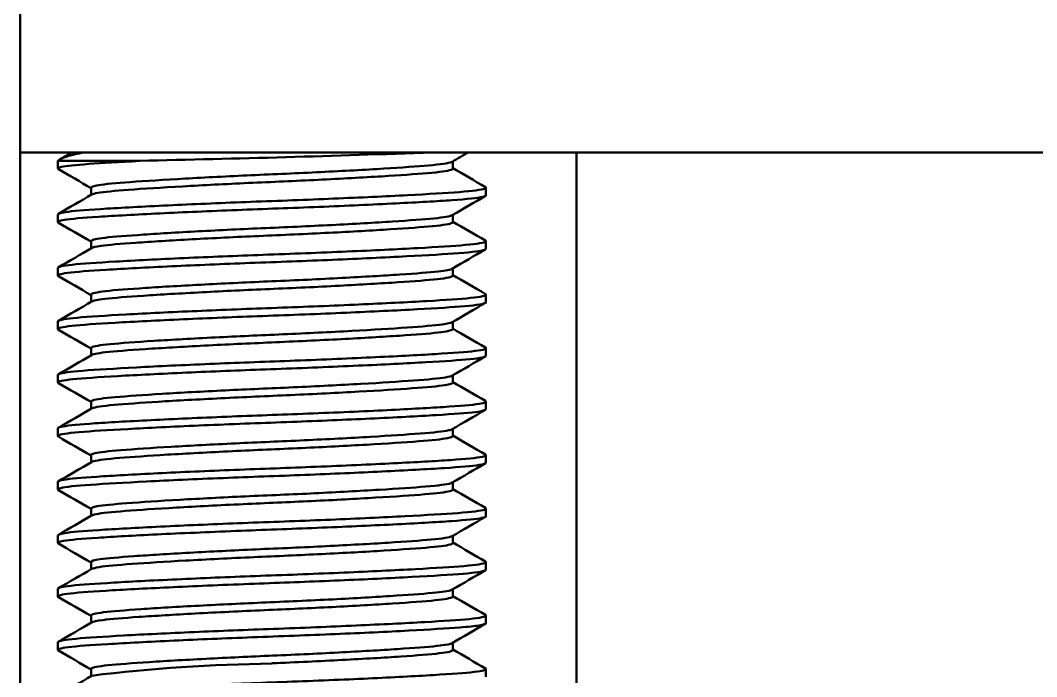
# Model space of a CAD drawing. Header units: millimetres. Extents: x 0 to 420, y 0 to 297.
# Drawn here: x 253.388 to 256.101, y 237.303 to 239.056 of the extents above; entities that cross this region are included whole.
import ezdxf

# ---------------------------------------------------------------- set-up
doc = ezdxf.new("R2010")
doc.units = ezdxf.units.MM
doc.header["$LTSCALE"] = 0.75
doc.layers.add('Visible', color=7, linetype='Continuous', lineweight=50)

msp = doc.modelspace()

# ---------------------------------------------------------------- linework, layer by layer
at = {"layer": 'Visible', "extrusion": (0, 1, 0)}
for p, q in [((253.3876, 244.4171), (253.3876, 238.7028)), ((253.3876, 238.7028), (259.1019, 238.7028)), ((253.3876, 236.8782), (253.3876, 238.7028)), ((254.8725, 238.7028), (254.8725, 222.9886)), ((253.4879, 238.6801), (253.7058, 238.6801)), ((253.4879, 238.6597), (253.4879, 238.6801)), ((254.5424, 238.6791), (254.5424, 238.6597)), ((253.5763, 238.6087), (253.5763, 238.5893)), ((254.6307, 238.5883), (254.6307, 238.6087)), ((253.4879, 238.5169), (253.4879, 238.5373)), ((254.5424, 238.5363), (254.5424, 238.5169)), ((253.5763, 238.4658), (253.5763, 238.4464)), ((254.6307, 238.4454), (254.6307, 238.4658)), ((253.4879, 238.374), (253.4879, 238.3944)), ((254.5424, 238.3934), (254.5424, 238.374)), ((253.5763, 238.323), (253.5763, 238.3036)), ((254.6307, 238.3026), (254.6307, 238.323)), ((253.4879, 238.2311), (253.4879, 238.2516)), ((254.5424, 238.2505), (254.5424, 238.2311)), ((253.5763, 238.1801), (253.5763, 238.1607)), ((254.6307, 238.1597), (254.6307, 238.1801)), ((253.4879, 238.0883), (253.4879, 238.1087)), ((254.5424, 238.1077), (254.5424, 238.0883)), ((253.5763, 238.0373), (253.5763, 238.0179)), ((254.6307, 238.0169), (254.6307, 238.0373)), ((253.4879, 237.9454), (253.4879, 237.9658)), ((254.5424, 237.9648), (254.5424, 237.9454)), ((253.5763, 237.8944), (253.5763, 237.875)), ((254.6307, 237.874), (254.6307, 237.8944)), ((253.4879, 237.8026), (253.4879, 237.823)), ((254.5424, 237.822), (254.5424, 237.8026)), ((253.5763, 237.7516), (253.5763, 237.7322)), ((254.6307, 237.7311), (254.6307, 237.7516)), ((253.4879, 237.6597), (253.4879, 237.6801)), ((254.5424, 237.6791), (254.5424, 237.6597)), ((253.5763, 237.6087), (253.5763, 237.5893)), ((254.6307, 237.5883), (254.6307, 237.6087)), ((253.4879, 237.5169), (253.4879, 237.5373)), ((254.5424, 237.5363), (254.5424, 237.5169)), ((253.5763, 237.4658), (253.5763, 237.4464)), ((254.6307, 237.4454), (254.6307, 237.4658)), ((253.4879, 237.374), (253.4879, 237.3944)), ((254.5424, 237.3934), (254.5424, 237.374)), ((253.5763, 237.323), (253.5763, 237.3036)), ((254.6307, 237.3026), (254.6307, 237.323))]:
    msp.add_line(p, q, dxfattribs=at)
at = {"layer": 'Visible', "extrusion": (1e-16, 0, -1)}
for centre, radius, start, end in [((-252.6708, 288.6442), 49.9743, 267.91699, 268.81327), ((-254.1044, 233.0343), 4.3033, 82.9728, 89.4001)]:
    msp.add_arc(centre, radius, start, end, dxfattribs=at)
at = {"layer": 'Visible'}
for points, knots in [([(253.4879, 238.6801), (253.4938, 238.6861), (253.5094, 238.6921), (253.5404, 238.6994), (253.5481, 238.701), (253.5572, 238.7028)], [-0.7010238, -0.7010238, -0.7010238, -0.7010238, -0.512133, -0.512133, -0.4623236, -0.4623236, -0.4623236, -0.4623236]), ([(253.4894, 238.658), (253.4859, 238.66), (253.4886, 238.6621), (253.5102, 238.6669), (253.5348, 238.6695), (253.6058, 238.6745), (253.6517, 238.6773), (253.7058, 238.6801)], [21.428124, 21.428124, 21.428124, 21.428124, 21.5313727, 21.5313727, 21.6751814, 21.6751814, 21.8200076, 21.8200076, 21.8200076, 21.8200076]), ([(254.5406, 238.6781), (254.5401, 238.6778), (254.5393, 238.6774), (254.5303, 238.674), (254.5097, 238.671), (254.447, 238.6656), (254.4065, 238.6627), (254.3083, 238.6566), (254.251, 238.6535), (254.1291, 238.6474), (254.0659, 238.6448), (253.9419, 238.6391), (253.8822, 238.6361), (253.7711, 238.6299), (253.7213, 238.6267), (253.6429, 238.621), (253.6142, 238.6184), (253.5831, 238.6133), (253.5763, 238.611), (253.5763, 238.6087)], [-64.301442, -64.301442, -64.301442, -64.301442, -64.287117, -64.287117, -64.153159, -64.153159, -64.024805, -64.024805, -63.891527, -63.891527, -63.760136, -63.760136, -63.630322, -63.630322, -63.495348, -63.495348, -63.36691, -63.36691, -63.26846, -63.26846, -63.26846, -63.26846]), ([(253.578, 238.5903), (253.5806, 238.5918), (253.5862, 238.5933), (253.6114, 238.5977), (253.6392, 238.6002), (253.716, 238.606), (253.7653, 238.6091), (253.8756, 238.6154), (253.9351, 238.6184), (254.0588, 238.6241), (254.1218, 238.6267), (254.244, 238.6327), (254.3019, 238.6359), (254.4014, 238.642), (254.4427, 238.6449), (254.507, 238.6503), (254.5285, 238.6532), (254.5408, 238.6575), (254.5424, 238.6586), (254.5424, 238.6597)], [-2.664471, -2.664471, -2.664471, -2.664471, -2.599339, -2.599339, -2.470376, -2.470376, -2.33444, -2.33444, -2.203718, -2.203718, -2.072093, -2.072093, -1.93786, -1.93786, -1.808656, -1.808656, -1.674094, -1.674094, -1.626021, -1.626021, -1.626021, -1.626021]), ([(254.6293, 238.6104), (254.6318, 238.609), (254.6311, 238.6075), (254.619, 238.603), (254.5959, 238.5999), (254.5241, 238.5945), (254.4773, 238.5917), (254.3631, 238.5856), (254.296, 238.5825), (254.1525, 238.5764), (254.0775, 238.5737), (253.9303, 238.5681), (253.8594, 238.5651), (253.7271, 238.5589), (253.6673, 238.5557), (253.5724, 238.5499), (253.5372, 238.5474), (253.497, 238.5422), (253.4879, 238.5397), (253.4879, 238.5373)], [1.233027, 1.233027, 1.233027, 1.233027, 1.305947, 1.305947, 1.465104, 1.465104, 1.617374, 1.617374, 1.775451, 1.775451, 1.932398, 1.932398, 2.086387, 2.086387, 2.246479, 2.246479, 2.39946, 2.39946, 2.523854, 2.523854, 2.523854, 2.523854]), ([(253.4894, 238.5152), (253.485, 238.5177), (253.4903, 238.5202), (253.5228, 238.5256), (253.5536, 238.5282), (253.6403, 238.5338), (253.6963, 238.5369), (253.8238, 238.5431), (253.8935, 238.5462), (254.0387, 238.5519), (254.1128, 238.5545), (254.2583, 238.5604), (254.3282, 238.5636), (254.4494, 238.5697), (254.5002, 238.5727), (254.5808, 238.5782), (254.6088, 238.581), (254.6278, 238.5855), (254.6307, 238.5869), (254.6307, 238.5883)], [18.903966, 18.903966, 18.903966, 18.903966, 19.031867, 19.031867, 19.183997, 19.183997, 19.343214, 19.343214, 19.498251, 19.498251, 19.652628, 19.652628, 19.8119, 19.8119, 19.965167, 19.965167, 20.12483, 20.12483, 20.195018, 20.195018, 20.195018, 20.195018]), ([(254.5406, 238.5353), (254.5355, 238.5323), (254.5188, 238.5293), (254.4642, 238.5239), (254.4267, 238.5213), (254.3339, 238.5153), (254.2789, 238.5121), (254.1587, 238.5059), (254.0947, 238.5031), (253.9693, 238.4976), (253.9089, 238.4946), (253.7952, 238.4885), (253.7432, 238.4853), (253.6589, 238.4794), (253.6267, 238.4769), (253.5861, 238.4714), (253.5763, 238.4686), (253.5763, 238.4658)], [-62.178744, -62.178744, -62.178744, -62.178744, -62.050965, -62.050965, -61.923149, -61.923149, -61.790796, -61.790796, -61.657057, -61.657057, -61.528033, -61.528033, -61.393946, -61.393946, -61.264409, -61.264409, -61.146369, -61.146369, -61.146369, -61.146369]), ([(253.578, 238.4475), (253.5814, 238.4494), (253.5898, 238.4514), (253.6234, 238.4561), (253.6548, 238.4587), (253.7376, 238.4645), (253.7891, 238.4677), (253.9022, 238.4739), (253.9624, 238.4769), (254.0875, 238.4824), (254.1513, 238.4852), (254.2719, 238.4913), (254.3276, 238.4945), (254.4218, 238.5005), (254.46, 238.5032), (254.5176, 238.5087), (254.5355, 238.5118), (254.5418, 238.5156), (254.5424, 238.5162), (254.5424, 238.5169)], [-4.797867, -4.797867, -4.797867, -4.797867, -4.712888, -4.712888, -4.583031, -4.583031, -4.448048, -4.448048, -4.318178, -4.318178, -4.184414, -4.184414, -4.05116, -4.05116, -3.922627, -3.922627, -3.788071, -3.788071, -3.760187, -3.760187, -3.760187, -3.760187]), ([(253.4894, 238.3723), (253.4842, 238.3753), (253.4926, 238.3783), (253.5362, 238.3841), (253.5711, 238.3866), (253.6654, 238.3924), (253.725, 238.3955), (253.8571, 238.4018), (253.9279, 238.4048), (254.075, 238.4104), (254.1499, 238.413), (254.2936, 238.4191), (254.3608, 238.4223), (254.4755, 238.4283), (254.5226, 238.4312), (254.595, 238.4366), (254.6184, 238.4396), (254.6295, 238.4436), (254.6307, 238.4445), (254.6307, 238.4454)], [16.379011, 16.379011, 16.379011, 16.379011, 16.530537, 16.530537, 16.683471, 16.683471, 16.843683, 16.843683, 16.99778, 16.99778, 17.154571, 17.154571, 17.312769, 17.312769, 17.465136, 17.465136, 17.62434, 17.62434, 17.67014, 17.67014, 17.67014, 17.67014]), ([(254.6293, 238.4676), (254.6309, 238.4666), (254.6312, 238.4657), (254.6266, 238.4616), (254.608, 238.4585), (254.5445, 238.4529), (254.5014, 238.4503), (254.3937, 238.4443), (254.3295, 238.4412), (254.1882, 238.435), (254.1122, 238.4321), (253.9633, 238.4266), (253.8918, 238.4237), (253.7563, 238.4175), (253.6941, 238.4143), (253.592, 238.4084), (253.5526, 238.4058), (253.5008, 238.4002), (253.4879, 238.3973), (253.4879, 238.3944)], [3.756663, 3.756663, 3.756663, 3.756663, 3.80439, 3.80439, 3.963529, 3.963529, 4.115494, 4.115494, 4.272537, 4.272537, 4.432655, 4.432655, 4.585773, 4.585773, 4.744881, 4.744881, 4.899497, 4.899497, 5.047323, 5.047323, 5.047323, 5.047323]), ([(254.5406, 238.3924), (254.5363, 238.3899), (254.5236, 238.3874), (254.479, 238.3822), (254.4444, 238.3797), (254.3566, 238.3738), (254.3038, 238.3707), (254.1867, 238.3644), (254.1233, 238.3614), (253.998, 238.3561), (253.9372, 238.3532), (253.821, 238.3471), (253.7671, 238.3439), (253.6767, 238.3379), (253.6408, 238.3353), (253.5912, 238.3296), (253.5778, 238.3266), (253.5763, 238.3234), (253.5763, 238.3232), (253.5763, 238.323)], [-60.056456, -60.056456, -60.056456, -60.056456, -59.947993, -59.947993, -59.819887, -59.819887, -59.68819, -59.68819, -59.554343, -59.554343, -59.426096, -59.426096, -59.292928, -59.292928, -59.161651, -59.161651, -59.031944, -59.031944, -59.02404, -59.02404, -59.02404, -59.02404]), ([(253.578, 238.3046), (253.5822, 238.307), (253.5941, 238.3094), (253.6373, 238.3146), (253.6723, 238.3172), (253.7614, 238.3232), (253.8148, 238.3263), (253.9305, 238.3325), (253.9912, 238.3354), (254.1166, 238.3408), (254.1801, 238.3437), (254.298, 238.3499), (254.3513, 238.3531), (254.4403, 238.359), (254.4756, 238.3616), (254.5266, 238.3672), (254.5408, 238.3703), (254.5423, 238.3736), (254.5424, 238.3738), (254.5424, 238.374)], [-6.931584, -6.931584, -6.931584, -6.931584, -6.826479, -6.826479, -6.69483, -6.69483, -6.560591, -6.560591, -6.431381, -6.431381, -6.296809, -6.296809, -6.164293, -6.164293, -6.035663, -6.035663, -5.901052, -5.901052, -5.893274, -5.893274, -5.893274, -5.893274]), ([(254.6293, 238.3247), (254.63, 238.3243), (254.6305, 238.3238), (254.6319, 238.3202), (254.6178, 238.317), (254.562, 238.3113), (254.5223, 238.3087), (254.4208, 238.3029), (254.3594, 238.2998), (254.2224, 238.2935), (254.1478, 238.2905), (253.9997, 238.2851), (253.9277, 238.2823), (253.7894, 238.2762), (253.7248, 238.2731), (253.6151, 238.267), (253.5709, 238.2643), (253.5093, 238.2587), (253.4919, 238.2557), (253.4881, 238.2523), (253.4879, 238.2519), (253.4879, 238.2516)], [6.280794, 6.280794, 6.280794, 6.280794, 6.303267, 6.303267, 6.463909, 6.463909, 6.616522, 6.616522, 6.772795, 6.772795, 6.931998, 6.931998, 7.084263, 7.084263, 7.242312, 7.242312, 7.399514, 7.399514, 7.553484, 7.553484, 7.572038, 7.572038, 7.572038, 7.572038]), ([(253.4894, 238.2294), (253.4887, 238.2298), (253.4882, 238.2302), (253.4864, 238.2337), (253.4991, 238.2368), (253.5515, 238.2425), (253.5907, 238.245), (253.6922, 238.251), (253.7543, 238.2541), (253.8896, 238.2603), (253.9611, 238.2632), (254.1098, 238.2687), (254.1857, 238.2716), (254.3273, 238.2778), (254.3916, 238.2809), (254.4998, 238.2869), (254.5432, 238.2896), (254.6072, 238.2951), (254.6261, 238.2982), (254.6305, 238.3018), (254.6307, 238.3022), (254.6307, 238.3026)], [13.854986, 13.854986, 13.854986, 13.854986, 13.875112, 13.875112, 14.03009, 14.03009, 14.184604, 14.184604, 14.34381, 14.34381, 14.497018, 14.497018, 14.656928, 14.656928, 14.814074, 14.814074, 14.966064, 14.966064, 15.125238, 15.125238, 15.145862, 15.145862, 15.145862, 15.145862]), ([(254.5406, 238.2495), (254.5371, 238.2475), (254.5281, 238.2455), (254.4931, 238.2406), (254.4613, 238.2381), (254.3788, 238.2323), (254.3285, 238.2292), (254.2149, 238.223), (254.1524, 238.2199), (254.0274, 238.2144), (253.9663, 238.2117), (253.848, 238.2057), (253.7924, 238.2026), (253.6959, 238.1964), (253.6561, 238.1936), (253.5998, 238.1881), (253.583, 238.1851), (253.5768, 238.1814), (253.5763, 238.1808), (253.5763, 238.1801)], [-57.935044, -57.935044, -57.935044, -57.935044, -57.847209, -57.847209, -57.718433, -57.718433, -57.587654, -57.587654, -57.45391, -57.45391, -57.326202, -57.326202, -57.193958, -57.193958, -57.060338, -57.060338, -56.931421, -56.931421, -56.903605, -56.903605, -56.903605, -56.903605]), ([(253.578, 238.1617), (253.583, 238.1646), (253.5988, 238.1675), (253.6523, 238.1729), (253.6911, 238.1757), (253.7861, 238.1818), (253.8414, 238.185), (253.9591, 238.191), (254.0202, 238.1937), (254.1453, 238.1992), (254.208, 238.2022), (254.3225, 238.2085), (254.3734, 238.2116), (254.4573, 238.2174), (254.4897, 238.2199), (254.5319, 238.2254), (254.5424, 238.2283), (254.5424, 238.2311)], [-9.065416, -9.065416, -9.065416, -9.065416, -8.941128, -8.941128, -8.807333, -8.807333, -8.674073, -8.674073, -8.545529, -8.545529, -8.410961, -8.410961, -8.279174, -8.279174, -8.149855, -8.149855, -8.027514, -8.027514, -8.027514, -8.027514]), ([(254.6293, 238.1818), (254.6347, 238.1787), (254.6253, 238.1756), (254.5786, 238.1697), (254.5425, 238.1672), (254.4474, 238.1614), (254.3891, 238.1584), (254.2566, 238.1522), (254.1831, 238.1491), (254.0356, 238.1435), (253.9631, 238.1409), (253.8224, 238.1349), (253.7558, 238.1318), (253.6388, 238.1256), (253.59, 238.1226), (253.5202, 238.1172), (253.4988, 238.1142), (253.489, 238.1104), (253.4879, 238.1095), (253.4879, 238.1087)], [8.805325, 8.805325, 8.805325, 8.805325, 8.962919, 8.962919, 9.116794, 9.116794, 9.272075, 9.272075, 9.431275, 9.431275, 9.583308, 9.583308, 9.74034, 9.74034, 9.900765, 9.900765, 10.053884, 10.053884, 10.096358, 10.096358, 10.096358, 10.096358]), ([(253.4894, 238.0866), (253.4878, 238.0875), (253.4875, 238.0884), (253.4915, 238.0923), (253.5086, 238.0953), (253.5696, 238.1009), (253.6135, 238.1036), (253.7227, 238.1097), (253.7871, 238.1129), (253.9252, 238.1189), (253.9972, 238.1217), (254.1453, 238.1271), (254.22, 238.1302), (254.3573, 238.1364), (254.4188, 238.1395), (254.5208, 238.1454), (254.5608, 238.1479), (254.6163, 238.1536), (254.6307, 238.1566), (254.6307, 238.1597)], [11.329841, 11.329841, 11.329841, 11.329841, 11.375535, 11.375535, 11.529584, 11.529584, 11.686601, 11.686601, 11.84474, 11.84474, 11.99707, 11.99707, 12.156291, 12.156291, 12.312651, 12.312651, 12.465224, 12.465224, 12.621291, 12.621291, 12.621291, 12.621291]), ([(254.5406, 238.1067), (254.5379, 238.1051), (254.532, 238.1035), (254.5053, 238.099), (254.4763, 238.0965), (254.3989, 238.0908), (254.3511, 238.0877), (254.2412, 238.0815), (254.1797, 238.0784), (254.0553, 238.0727), (253.9937, 238.0702), (253.8737, 238.0643), (253.8166, 238.0611), (253.7156, 238.0549), (253.6729, 238.0519), (253.6103, 238.0466), (253.59, 238.0437), (253.5779, 238.0395), (253.5763, 238.0384), (253.5763, 238.0373)], [-55.81465, -55.81465, -55.81465, -55.81465, -55.746908, -55.746908, -55.616684, -55.616684, -55.486561, -55.486561, -55.352715, -55.352715, -55.224718, -55.224718, -55.093131, -55.093131, -54.959338, -54.959338, -54.831023, -54.831023, -54.7825, -54.7825, -54.7825, -54.7825]), ([(253.578, 238.0189), (253.5784, 238.0191), (253.5789, 238.0194), (253.5869, 238.0227), (253.6068, 238.0258), (253.6682, 238.0312), (253.7081, 238.034), (253.8053, 238.0401), (253.8622, 238.0432), (253.9838, 238.0493), (254.0471, 238.052), (254.1735, 238.0577), (254.2352, 238.0608), (254.346, 238.067), (254.3944, 238.0701), (254.473, 238.0758), (254.5026, 238.0783), (254.5352, 238.0835), (254.5424, 238.0859), (254.5424, 238.0883)], [-11.199017, -11.199017, -11.199017, -11.199017, -11.188542, -11.188542, -11.053913, -11.053913, -10.925054, -10.925054, -10.791269, -10.791269, -10.658789, -10.658789, -10.524164, -10.524164, -10.393112, -10.393112, -10.262496, -10.262496, -10.160809, -10.160809, -10.160809, -10.160809]), ([(254.6293, 238.039), (254.6337, 238.0364), (254.628, 238.0338), (254.5936, 238.0283), (254.5611, 238.0257), (254.4726, 238.02), (254.4177, 238.017), (254.2896, 238.0108), (254.217, 238.0076), (254.0696, 238.0018), (253.9965, 237.9993), (253.8537, 237.9934), (253.7855, 237.9903), (253.6639, 237.9841), (253.6119, 237.9811), (253.5344, 237.9757), (253.5086, 237.9729), (253.4907, 237.9686), (253.4879, 237.9672), (253.4879, 237.9658)], [11.330082, 11.330082, 11.330082, 11.330082, 11.461387, 11.461387, 11.617561, 11.617561, 11.772046, 11.772046, 11.932688, 11.932688, 12.085436, 12.085436, 12.241714, 12.241714, 12.400994, 12.400994, 12.553288, 12.553288, 12.622191, 12.622191, 12.622191, 12.622191]), ([(253.4894, 237.9437), (253.487, 237.9451), (253.4875, 237.9465), (253.4988, 237.951), (253.5215, 237.9541), (253.5925, 237.9595), (253.6389, 237.9623), (253.7526, 237.9683), (253.8193, 237.9715), (253.9627, 237.9776), (254.0378, 237.9803), (254.1852, 237.9859), (254.2561, 237.9889), (254.3888, 237.9951), (254.4488, 237.9983), (254.5444, 238.0041), (254.58, 238.0066), (254.6213, 238.0119), (254.6307, 238.0144), (254.6307, 238.0169)], [8.805102, 8.805102, 8.805102, 8.805102, 8.875664, 8.875664, 9.034886, 9.034886, 9.187154, 9.187154, 9.345198, 9.345198, 9.502483, 9.502483, 9.656451, 9.656451, 9.816514, 9.816514, 9.969685, 9.969685, 10.096452, 10.096452, 10.096452, 10.096452]), ([(254.5406, 237.9638), (254.5388, 237.9628), (254.5356, 237.9617), (254.5171, 237.9576), (254.4913, 237.9549), (254.4195, 237.9493), (254.3745, 237.9463), (254.2688, 237.9401), (254.2084, 237.937), (254.0844, 237.9311), (254.0222, 237.9286), (253.9006, 237.9228), (253.8423, 237.9197), (253.7371, 237.9135), (253.6916, 237.9104), (253.6226, 237.9049), (253.5989, 237.9022), (253.5796, 237.8977), (253.5763, 237.896), (253.5763, 237.8944)], [-53.692243, -53.692243, -53.692243, -53.692243, -53.647017, -53.647017, -53.51455, -53.51455, -53.385143, -53.385143, -53.250626, -53.250626, -53.121729, -53.121729, -52.990823, -52.990823, -52.856952, -52.856952, -52.729122, -52.729122, -52.659802, -52.659802, -52.659802, -52.659802]), ([(253.578, 237.876), (253.5792, 237.8767), (253.5811, 237.8774), (253.5948, 237.8813), (253.6184, 237.8841), (253.6865, 237.8896), (253.7295, 237.8926), (253.832, 237.8987), (253.8911, 237.9019), (254.0142, 237.9078), (254.0768, 237.9104), (254.1996, 237.9161), (254.2586, 237.9192), (254.3663, 237.9254), (254.4137, 237.9285), (254.4869, 237.9341), (254.513, 237.9367), (254.5375, 237.9415), (254.5424, 237.9435), (254.5424, 237.9454)], [-13.333441, -13.333441, -13.333441, -13.333441, -13.303043, -13.303043, -13.168055, -13.168055, -13.038456, -13.038456, -12.903782, -12.903782, -12.773254, -12.773254, -12.64215, -12.64215, -12.507519, -12.507519, -12.378889, -12.378889, -12.295379, -12.295379, -12.295379, -12.295379]), ([(254.6293, 237.8961), (254.6328, 237.8941), (254.6299, 237.892), (254.6064, 237.8869), (254.5777, 237.8841), (254.4957, 237.8785), (254.4441, 237.8756), (254.3217, 237.8694), (254.2513, 237.8662), (254.1055, 237.8603), (254.0316, 237.8578), (253.8868, 237.852), (253.8173, 237.849), (253.6907, 237.8427), (253.6353, 237.8396), (253.5502, 237.834), (253.5202, 237.8314), (253.4931, 237.8267), (253.4879, 237.8248), (253.4879, 237.823)], [13.856084, 13.856084, 13.856084, 13.856084, 13.960802, 13.960802, 14.119843, 14.119843, 14.273374, 14.273374, 14.432937, 14.432937, 14.587014, 14.587014, 14.742316, 14.742316, 14.901604, 14.901604, 15.053737, 15.053737, 15.147816, 15.147816, 15.147816, 15.147816]), ([(253.4894, 237.8009), (253.4861, 237.8027), (253.4882, 237.8046), (253.508, 237.8096), (253.5354, 237.8125), (253.615, 237.818), (253.6652, 237.8209), (253.7855, 237.8271), (253.855, 237.8302), (254.0003, 237.8362), (254.0745, 237.8387), (254.22, 237.8445), (254.2899, 237.8475), (254.418, 237.8537), (254.4746, 237.8569), (254.5624, 237.8625), (254.5939, 237.8651), (254.6245, 237.87), (254.6307, 237.872), (254.6307, 237.874)], [6.280333, 6.280333, 6.280333, 6.280333, 6.375149, 6.375149, 6.535358, 6.535358, 6.688471, 6.688471, 6.84757, 6.84757, 7.002243, 7.002243, 7.157126, 7.157126, 7.316337, 7.316337, 7.468532, 7.468532, 7.571291, 7.571291, 7.571291, 7.571291]), ([(254.5406, 237.821), (254.5397, 237.8204), (254.5383, 237.8198), (254.5265, 237.8161), (254.5037, 237.8132), (254.4372, 237.8077), (254.395, 237.8048), (254.2939, 237.7987), (254.2353, 237.7955), (254.1127, 237.7895), (254.0498, 237.787), (253.9267, 237.7813), (253.8674, 237.7782), (253.7587, 237.772), (253.7105, 237.7689), (253.6356, 237.7632), (253.6086, 237.7606), (253.5818, 237.7557), (253.5763, 237.7536), (253.5763, 237.7516)], [-51.569955, -51.569955, -51.569955, -51.569955, -51.545995, -51.545995, -51.410844, -51.410844, -51.282099, -51.282099, -51.148326, -51.148326, -51.017982, -51.017982, -50.887734, -50.887734, -50.75376, -50.75376, -50.625642, -50.625642, -50.537034, -50.537034, -50.537034, -50.537034]), ([(253.578, 237.7332), (253.5801, 237.7344), (253.5841, 237.7356), (253.6048, 237.7398), (253.6315, 237.7424), (253.705, 237.7481), (253.7508, 237.7511), (253.858, 237.7573), (253.919, 237.7605), (254.0433, 237.7663), (254.1053, 237.7688), (254.2265, 237.7746), (254.2844, 237.7777), (254.3883, 237.7839), (254.433, 237.787), (254.5, 237.7925), (254.5227, 237.7952), (254.5396, 237.7996), (254.5424, 237.8011), (254.5424, 237.8026)], [-15.467074, -15.467074, -15.467074, -15.467074, -15.41492, -15.41492, -15.282438, -15.282438, -15.152092, -15.152092, -15.016578, -15.016578, -14.887301, -14.887301, -14.755444, -14.755444, -14.620857, -14.620857, -14.492277, -14.492277, -14.428987, -14.428987, -14.428987, -14.428987]), ([(254.6293, 237.7533), (254.6319, 237.7517), (254.631, 237.7502), (254.6171, 237.7455), (254.5929, 237.7425), (254.5193, 237.7371), (254.4716, 237.7342), (254.3559, 237.7282), (254.2882, 237.725), (254.1443, 237.7189), (254.0694, 237.7163), (253.9226, 237.7107), (253.852, 237.7077), (253.7204, 237.7014), (253.6613, 237.6983), (253.5681, 237.6925), (253.5339, 237.69), (253.4962, 237.6848), (253.4879, 237.6825), (253.4879, 237.6801)], [16.382072, 16.382072, 16.382072, 16.382072, 16.460686, 16.460686, 16.619934, 16.619934, 16.772474, 16.772474, 16.930876, 16.930876, 17.087286, 17.087286, 17.241564, 17.241564, 17.401979, 17.401979, 17.55477, 17.55477, 17.673654, 17.673654, 17.673654, 17.673654]), ([(253.4894, 237.658), (253.4852, 237.6604), (253.4898, 237.6628), (253.5199, 237.6682), (253.551, 237.6708), (253.6371, 237.6765), (253.6907, 237.6795), (253.8167, 237.6857), (253.8885, 237.6888), (254.0353, 237.6947), (254.1087, 237.6972), (254.2523, 237.703), (254.321, 237.7061), (254.4446, 237.7123), (254.498, 237.7154), (254.5784, 237.7209), (254.6058, 237.7236), (254.6271, 237.728), (254.6307, 237.7296), (254.6307, 237.7311)], [3.756688, 3.756688, 3.756688, 3.756688, 3.877862, 3.877862, 4.034883, 4.034883, 4.18886, 4.18886, 4.348939, 4.348939, 4.501958, 4.501958, 4.657714, 4.657714, 4.81685, 4.81685, 4.968843, 4.968843, 5.047452, 5.047452, 5.047452, 5.047452]), ([(254.5406, 237.6781), (254.5405, 237.678), (254.5403, 237.6779), (254.5338, 237.6747), (254.515, 237.6716), (254.4556, 237.6662), (254.4166, 237.6634), (254.3211, 237.6574), (254.2648, 237.6542), (254.1438, 237.6481), (254.0802, 237.6454), (253.9554, 237.6398), (253.8954, 237.6368), (253.7829, 237.6306), (253.732, 237.6274), (253.6507, 237.6216), (253.6202, 237.6191), (253.5845, 237.6138), (253.5763, 237.6112), (253.5763, 237.6087)], [-49.445858, -49.445858, -49.445858, -49.445858, -49.44151, -49.44151, -49.307488, -49.307488, -49.179373, -49.179373, -49.046437, -49.046437, -48.913849, -48.913849, -48.784318, -48.784318, -48.649671, -48.649671, -48.520654, -48.520654, -48.412301, -48.412301, -48.412301, -48.412301]), ([(253.578, 237.5903), (253.581, 237.592), (253.5878, 237.5937), (253.6169, 237.5983), (253.6466, 237.6009), (253.7256, 237.6066), (253.7741, 237.6097), (253.8852, 237.6159), (253.947, 237.619), (254.0716, 237.6246), (254.1331, 237.6272), (254.2526, 237.6331), (254.3092, 237.6363), (254.409, 237.6425), (254.4508, 237.6454), (254.5116, 237.6508), (254.5309, 237.6537), (254.5411, 237.6577), (254.5424, 237.6587), (254.5424, 237.6597)], [-17.601918, -17.601918, -17.601918, -17.601918, -17.527696, -17.527696, -17.397161, -17.397161, -17.266037, -17.266037, -17.13139, -17.13139, -17.002746, -17.002746, -16.870149, -16.870149, -16.735537, -16.735537, -16.606249, -16.606249, -16.563588, -16.563588, -16.563588, -16.563588]), ([(254.6293, 237.6104), (254.6311, 237.6094), (254.6312, 237.6083), (254.6251, 237.6041), (254.6055, 237.601), (254.5401, 237.5955), (254.4962, 237.5928), (254.387, 237.5868), (254.3222, 237.5837), (254.1803, 237.5775), (254.1045, 237.5747), (253.956, 237.5692), (253.8846, 237.5662), (253.7498, 237.56), (253.6881, 237.5569), (253.5876, 237.5509), (253.5491, 237.5484), (253.5, 237.5429), (253.4879, 237.5401), (253.4879, 237.5373)], [18.906992, 18.906992, 18.906992, 18.906992, 18.960406, 18.960406, 19.119596, 19.119596, 19.271599, 19.271599, 19.428917, 19.428917, 19.588312, 19.588312, 19.741665, 19.741665, 19.901032, 19.901032, 20.055269, 20.055269, 20.198053, 20.198053, 20.198053, 20.198053]), ([(253.4894, 237.5152), (253.4843, 237.5181), (253.4923, 237.521), (253.5345, 237.5268), (253.5694, 237.5293), (253.6622, 237.535), (253.7192, 237.5381), (253.8501, 237.5443), (253.9231, 237.5474), (254.0703, 237.5531), (254.1431, 237.5556), (254.2846, 237.5616), (254.3518, 237.5647), (254.4703, 237.5709), (254.5201, 237.5739), (254.5929, 237.5792), (254.6161, 237.5821), (254.6291, 237.5862), (254.6307, 237.5872), (254.6307, 237.5883)], [1.232497, 1.232497, 1.232497, 1.232497, 1.38082, 1.38082, 1.535314, 1.535314, 1.690217, 1.690217, 1.849382, 1.849382, 2.001501, 2.001501, 2.15815, 2.15815, 2.317264, 2.317264, 2.469975, 2.469975, 2.523222, 2.523222, 2.523222, 2.523222]), ([(254.5406, 237.5353), (254.5359, 237.5325), (254.5213, 237.5298), (254.472, 237.5245), (254.436, 237.5219), (254.3457, 237.516), (254.2918, 237.5128), (254.1726, 237.5066), (254.1082, 237.5037), (253.9821, 237.4982), (253.9216, 237.4953), (253.8067, 237.4891), (253.7538, 237.486), (253.6667, 237.48), (253.6328, 237.4774), (253.5877, 237.4718), (253.5763, 237.4688), (253.5763, 237.4658)], [-47.321558, -47.321558, -47.321558, -47.321558, -47.203559, -47.203559, -47.075556, -47.075556, -46.943427, -46.943427, -46.808154, -46.808154, -46.679286, -46.679286, -46.545385, -46.545385, -46.414921, -46.414921, -46.287791, -46.287791, -46.287791, -46.287791]), ([(253.578, 237.4475), (253.5818, 237.4497), (253.5919, 237.4518), (253.6299, 237.4567), (253.6626, 237.4593), (253.7468, 237.4651), (253.7979, 237.4682), (253.9126, 237.4744), (253.9754, 237.4775), (254.1005, 237.483), (254.1615, 237.4857), (254.2791, 237.4917), (254.3343, 237.4949), (254.4289, 237.501), (254.4674, 237.5037), (254.5216, 237.5093), (254.5374, 237.5123), (254.542, 237.5158), (254.5424, 237.5164), (254.5424, 237.5169)], [-19.735765, -19.735765, -19.735765, -19.735765, -19.640754, -19.640754, -19.511465, -19.511465, -19.379586, -19.379586, -19.244982, -19.244982, -19.116385, -19.116385, -18.983031, -18.983031, -18.849383, -18.849383, -18.719422, -18.719422, -18.697638, -18.697638, -18.697638, -18.697638]), ([(253.4894, 237.3723), (253.4894, 237.3723), (253.4893, 237.3723), (253.4841, 237.3754), (253.4932, 237.3785), (253.5389, 237.3843), (253.5746, 237.3868), (253.6703, 237.3926), (253.7303, 237.3958), (253.8631, 237.402), (253.9341, 237.405), (254.0815, 237.4106), (254.1566, 237.4133), (254.2999, 237.4194), (254.3666, 237.4226), (254.4801, 237.4286), (254.5265, 237.4314), (254.5835, 237.4358), (254.6008, 237.4376), (254.6246, 237.4414), (254.6307, 237.4434), (254.6307, 237.4454)], [76.539549, 76.539549, 76.539549, 76.539549, 76.539827, 76.539827, 76.695382, 76.695382, 76.848404, 76.848404, 77.008269, 77.008269, 77.162049, 77.162049, 77.319207, 77.319207, 77.477056, 77.477056, 77.629142, 77.629142, 77.727492, 77.727492, 77.829016, 77.829016, 77.829016, 77.829016]), ([(254.6293, 237.4676), (254.6302, 237.467), (254.6307, 237.4664), (254.6309, 237.4627), (254.6157, 237.4596), (254.558, 237.4538), (254.5175, 237.4513), (254.4145, 237.4454), (254.3524, 237.4423), (254.2144, 237.4361), (254.1396, 237.433), (253.9915, 237.4277), (253.9195, 237.4248), (253.7818, 237.4187), (253.7177, 237.4156), (253.6097, 237.4095), (253.5667, 237.4069), (253.507, 237.4012), (253.4905, 237.3982), (253.488, 237.3949), (253.4879, 237.3947), (253.4879, 237.3944)], [21.431721, 21.431721, 21.431721, 21.431721, 21.459703, 21.459703, 21.620595, 21.620595, 21.773031, 21.773031, 21.929531, 21.929531, 22.088731, 22.088731, 22.241166, 22.241166, 22.39945, 22.39945, 22.555996, 22.555996, 22.710167, 22.710167, 22.723009, 22.723009, 22.723009, 22.723009]), ([(254.5406, 237.3924), (254.5367, 237.3901), (254.5259, 237.3878), (254.486, 237.3828), (254.4528, 237.3803), (254.3676, 237.3745), (254.316, 237.3714), (254.2005, 237.3651), (254.1376, 237.3621), (254.0124, 237.3567), (253.9515, 237.3539), (253.8342, 237.3478), (253.7794, 237.3447), (253.686, 237.3386), (253.6482, 237.3359), (253.5953, 237.3303), (253.5802, 237.3273), (253.5765, 237.3238), (253.5763, 237.3234), (253.5763, 237.323)], [-45.19595, -45.19595, -45.19595, -45.19595, -45.097237, -45.097237, -44.968547, -44.968547, -44.836957, -44.836957, -44.702808, -44.702808, -44.574572, -44.574572, -44.44151, -44.44151, -44.3088, -44.3088, -44.179146, -44.179146, -44.161303, -44.161303, -44.161303, -44.161303]), ([(254.0593, 237.3383), (254.1236, 237.341), (254.1873, 237.3441), (254.3055, 237.3503), (254.3589, 237.3535), (254.4475, 237.3595), (254.4823, 237.3621), (254.5297, 237.3678), (254.542, 237.3708), (254.5424, 237.3739), (254.5424, 237.374), (254.5424, 237.374)], [-21.3660976, -21.3660976, -21.3660976, -21.3660976, -21.2306457, -21.2306457, -21.0963013, -21.0963013, -20.9647334, -20.9647334, -20.8339078, -20.8339078, -20.8320841, -20.8320841, -20.8320841, -20.8320841]), ([(254.6293, 237.3247), (254.6294, 237.3246), (254.6295, 237.3245), (254.6344, 237.3213), (254.624, 237.3181), (254.575, 237.3123), (254.538, 237.3098), (254.4414, 237.304), (254.3825, 237.3009), (254.2488, 237.2947), (254.1751, 237.2916), (254.0275, 237.286), (253.955, 237.2834), (253.8149, 237.2774), (253.7487, 237.2743), (253.6334, 237.2681), (253.5856, 237.2652), (253.5176, 237.2597), (253.4971, 237.2568), (253.4887, 237.253), (253.4879, 237.2523), (253.4879, 237.2516)], [23.956159, 23.956159, 23.956159, 23.956159, 23.959839, 23.959839, 24.119588, 24.119588, 24.273056, 24.273056, 24.428515, 24.428515, 24.587669, 24.587669, 24.739636, 24.739636, 24.89685, 24.89685, 25.056442, 25.056442, 25.209703, 25.209703, 25.24684, 25.24684, 25.24684, 25.24684])]:
    msp.add_open_spline(points, degree=3, knots=knots, dxfattribs=at)
for points in [[(253.4934, 238.6842), (253.5042, 238.6904), (253.5149, 238.6966), (253.5257, 238.7028)], [(254.5833, 238.7028), (254.5691, 238.6946), (254.5549, 238.6864), (254.5406, 238.6781)], [(253.5763, 238.6077), (253.5473, 238.6245), (253.5183, 238.6412), (253.4894, 238.658)], [(254.5424, 238.6607), (254.5713, 238.6439), (254.6003, 238.6272), (254.6293, 238.6104)], [(253.4894, 238.539), (253.5189, 238.5561), (253.5485, 238.5732), (253.578, 238.5903)], [(254.6293, 238.5866), (254.5997, 238.5695), (254.5702, 238.5524), (254.5406, 238.5353)], [(253.5763, 238.4648), (253.5473, 238.4816), (253.5183, 238.4984), (253.4894, 238.5152)], [(254.5424, 238.5179), (254.5713, 238.5011), (254.6003, 238.4843), (254.6293, 238.4676)], [(253.4894, 238.3961), (253.5189, 238.4132), (253.5485, 238.4303), (253.578, 238.4475)], [(254.6293, 238.4437), (254.5997, 238.4266), (254.5702, 238.4095), (254.5406, 238.3924)], [(253.5763, 238.322), (253.5473, 238.3388), (253.5183, 238.3555), (253.4894, 238.3723)], [(254.5424, 238.375), (254.5713, 238.3582), (254.6003, 238.3415), (254.6293, 238.3247)], [(253.4894, 238.2533), (253.5189, 238.2704), (253.5485, 238.2875), (253.578, 238.3046)], [(254.6293, 238.3009), (254.5997, 238.2838), (254.5702, 238.2667), (254.5406, 238.2495)], [(253.5763, 238.1791), (253.5473, 238.1959), (253.5183, 238.2127), (253.4894, 238.2294)], [(254.5424, 238.2322), (254.5713, 238.2154), (254.6003, 238.1986), (254.6293, 238.1818)], [(253.4894, 238.1104), (253.5189, 238.1275), (253.5485, 238.1446), (253.578, 238.1617)], [(254.6293, 238.158), (254.5997, 238.1409), (254.5702, 238.1238), (254.5406, 238.1067)], [(253.5763, 238.0363), (253.5473, 238.053), (253.5183, 238.0698), (253.4894, 238.0866)], [(254.5424, 238.0893), (254.5713, 238.0725), (254.6003, 238.0557), (254.6293, 238.039)], [(253.4894, 237.9676), (253.5189, 237.9847), (253.5485, 238.0018), (253.578, 238.0189)], [(254.6293, 238.0152), (254.5997, 237.998), (254.5702, 237.9809), (254.5406, 237.9638)], [(253.5763, 237.8934), (253.5473, 237.9102), (253.5183, 237.927), (253.4894, 237.9437)], [(254.5424, 237.9464), (254.5713, 237.9297), (254.6003, 237.9129), (254.6293, 237.8961)], [(253.4894, 237.8247), (253.5189, 237.8418), (253.5485, 237.8589), (253.578, 237.876)], [(254.6293, 237.8723), (254.5997, 237.8552), (254.5702, 237.8381), (254.5406, 237.821)], [(253.5763, 237.7505), (253.5473, 237.7673), (253.5183, 237.7841), (253.4894, 237.8009)], [(254.5424, 237.8036), (254.5713, 237.7868), (254.6003, 237.77), (254.6293, 237.7533)], [(253.4894, 237.6818), (253.5189, 237.6989), (253.5485, 237.716), (253.578, 237.7332)], [(254.6293, 237.7294), (254.5997, 237.7123), (254.5702, 237.6952), (254.5406, 237.6781)], [(254.5424, 237.6607), (254.5713, 237.6439), (254.6003, 237.6272), (254.6293, 237.6104)], [(253.5763, 237.6077), (253.5473, 237.6245), (253.5183, 237.6412), (253.4894, 237.658)], [(253.4894, 237.539), (253.5189, 237.5561), (253.5485, 237.5732), (253.578, 237.5903)], [(254.6293, 237.5866), (254.5997, 237.5695), (254.5702, 237.5524), (254.5406, 237.5353)], [(253.5763, 237.4648), (253.5473, 237.4816), (253.5183, 237.4984), (253.4894, 237.5152)], [(254.5424, 237.5179), (254.5713, 237.5011), (254.6003, 237.4843), (254.6293, 237.4676)], [(253.4894, 237.3961), (253.5189, 237.4132), (253.5485, 237.4303), (253.578, 237.4475)], [(254.6293, 237.4437), (254.5997, 237.4266), (254.5702, 237.4095), (254.5406, 237.3924)], [(253.5763, 237.322), (253.5473, 237.3388), (253.5183, 237.3555), (253.4894, 237.3723)], [(254.5424, 237.375), (254.5713, 237.3582), (254.6003, 237.3415), (254.6293, 237.3247)], [(253.4894, 237.2533), (253.5189, 237.2704), (253.5485, 237.2875), (253.578, 237.3046)]]:
    msp.add_open_spline(points, degree=3, dxfattribs=at)

doc.saveas('drawing.dxf')
